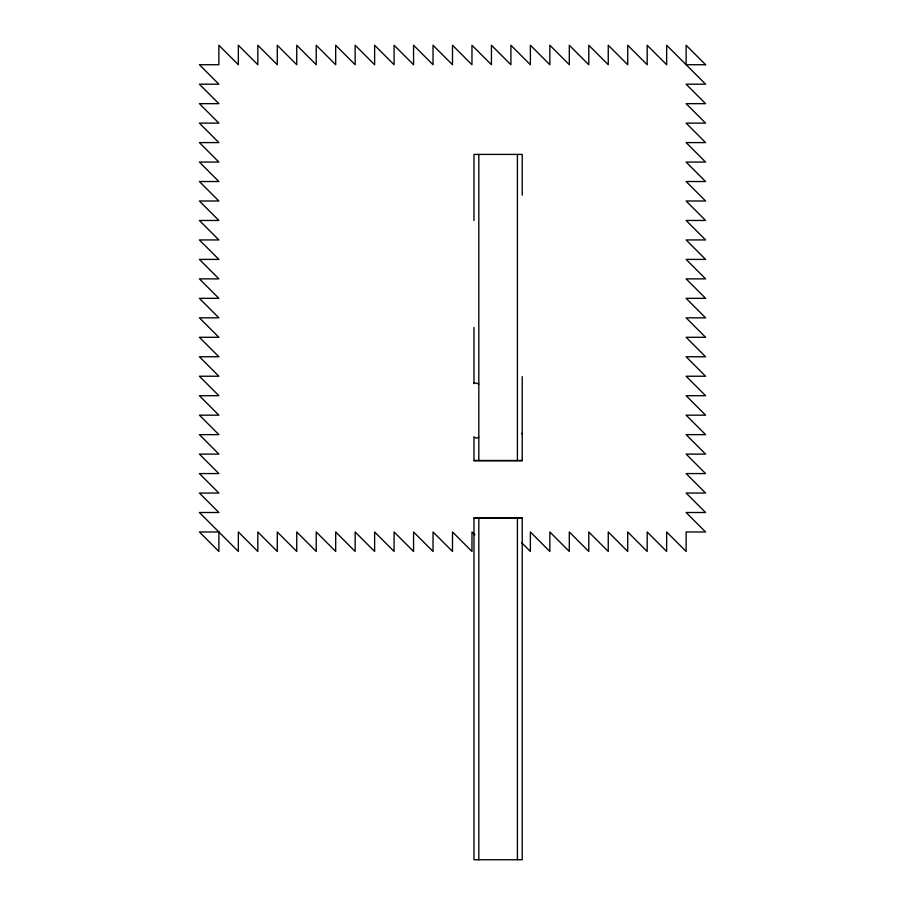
<?xml version="1.0" encoding="UTF-8"?>
<svg xmlns="http://www.w3.org/2000/svg" width="905" height="905" viewBox="0 0 905 905"><rect width="100%" height="100%" fill="white"/><g stroke="black" fill="none" stroke-linecap="round" stroke-linejoin="round"><path stroke-width="1.36" d="M521.823 433.891L522.23 433.235M478.813 437.217L476.562 438.201L474.808 437.477M473.982 518.192L522.23 518.192M522.23 460.487L473.982 460.487M473.982 383.109L476.562 383.064L478.813 384.195M521.619 542.683L530.375 551.45L530.375 531.982L549.844 551.45L549.844 531.982L569.313 551.45L569.313 531.982L588.782 551.45L588.782 531.982L608.25 551.45L608.25 531.982L627.719 551.45L627.719 531.982L647.188 551.45L647.188 531.982L666.657 551.45L666.657 531.982L686.126 551.45L686.126 531.982L705.595 531.982L686.126 512.513L705.595 512.513L686.126 493.044L705.595 493.044L686.126 473.575L705.595 473.575L686.126 454.106L705.595 454.106L686.126 434.638L705.595 434.638L686.126 415.169L705.595 415.169L686.126 395.7L705.595 395.7L686.126 376.231L705.595 376.231L686.126 356.762L705.595 356.762L686.126 337.294L705.595 337.294L686.126 317.825L705.595 317.825L686.126 298.345L705.595 298.345L686.126 278.876L705.595 278.876L686.126 259.407L705.595 259.407L686.126 239.938L705.595 239.938L686.126 220.469L705.595 220.469L686.126 201.001L705.595 201.001L686.126 181.532L705.595 181.532L686.126 162.063L705.595 162.063L686.126 142.594L705.595 142.594L686.126 123.125L705.595 123.125L686.126 103.656L705.595 103.656L686.126 84.188L705.595 84.188L666.657 45.25L666.657 64.719L647.188 45.25L647.188 64.719L627.719 45.25L627.719 64.719L608.25 45.25L608.25 64.719L588.782 45.25L588.782 64.719L569.313 45.25L569.313 64.719L549.844 45.25L549.844 64.719L530.375 45.25L530.375 64.719L510.906 45.25L510.906 64.719L491.438 45.25L491.438 64.719L471.969 45.25L471.969 64.719L452.5 45.25L452.5 64.719L433.031 45.25L433.031 64.719L413.562 45.25L413.562 64.719L394.094 45.25L394.094 64.719L374.625 45.25L374.625 64.719L355.156 45.25L355.156 64.719L335.687 45.25L335.687 64.719L316.218 45.25L316.218 64.719L296.75 45.25L296.75 64.719L277.281 45.25L277.281 64.719L257.812 45.25L257.812 64.719L238.343 45.25L238.343 64.719L218.874 45.25L218.874 64.719L199.405 64.719L218.874 84.188L199.405 84.188L218.874 103.656L199.405 103.656L218.874 123.125L199.405 123.125L218.874 142.594L199.405 142.594L218.874 162.063L199.405 162.063L218.874 181.532L199.405 181.532L218.874 201.001L199.405 201.001L218.874 220.469L199.405 220.469L218.874 239.938L199.405 239.938L218.874 259.407L199.405 259.407L218.874 278.876L199.405 278.876L218.874 298.345L199.405 298.345L218.874 317.825L199.405 317.825L218.874 337.294L199.405 337.294L218.874 356.762L199.405 356.762L218.874 376.231L199.405 376.231L218.874 395.7L199.405 395.7L218.874 415.169L199.405 415.169L218.874 434.638L199.405 434.638L218.874 454.106L199.405 454.106L218.874 473.575L199.405 473.575L218.874 493.044L199.405 493.044L218.874 512.513L199.405 512.513L238.343 551.45L238.343 531.982L257.812 551.45L257.812 531.982L277.281 551.45L277.281 531.982L296.75 551.45L296.75 531.982L316.218 551.45L316.218 531.982L335.687 551.45L335.687 531.982L355.156 551.45L355.156 531.982L374.625 551.45L374.625 531.982L394.094 551.45L394.094 531.982L413.562 551.45L413.562 531.982L433.031 551.45L433.031 531.982L452.5 551.45L452.5 531.982L471.969 551.45L471.969 531.982L474.887 534.9M522.23 195.209L522.23 154.416L473.982 154.416L473.982 220.537M522.23 376.616L522.23 460.758L473.982 460.758L473.982 436.708M517.411 154.416L517.411 460.487M517.411 518.192L517.411 859.75M478.813 154.416L478.813 460.487M478.813 518.192L478.813 859.75M473.982 327.44L473.982 383.641M705.595 64.719L686.126 64.719L686.126 45.25L705.595 64.719M522.23 517.83L473.982 517.83L473.982 859.75L522.23 859.75L522.23 517.83M218.874 531.982L199.405 531.982L218.874 551.45L218.874 531.982"/></g></svg>
